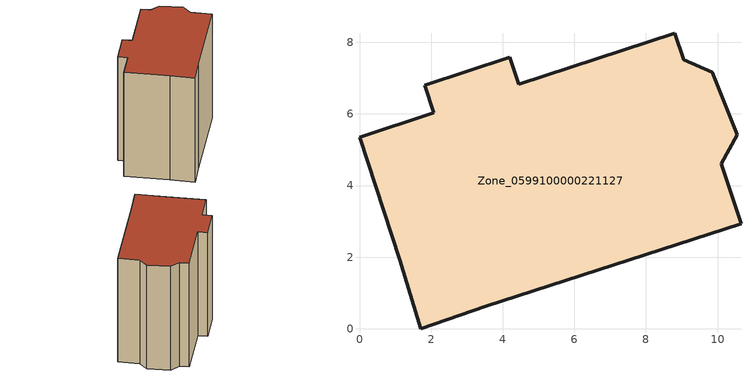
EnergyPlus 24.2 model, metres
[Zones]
Zone_0599100000221127
 floor ground (C_G): 3.52,0.63 1.72,0 1.13,1.94 0,5.36 2.07,6.04 1.82,6.79 4.2,7.58 4.45,6.83 8.8,8.26 9.06,7.51 9.85,7.16 10.55,5.41 10.1,4.61 10.65,2.94 z0
 wall outside (C_F): 10.55,5.41 9.85,7.16 9.06,7.51 8.8,8.26 4.45,6.83 4.2,7.58 1.82,6.79 2.07,6.04 0,5.36 1.13,1.94 1.72,0 3.52,0.63 10.65,2.94 10.1,4.61 10.55,5.41 z0:9.59
 roof outside (C_R): 3.52,0.63 10.65,2.94 10.1,4.61 10.55,5.41 9.85,7.16 9.06,7.51 8.8,8.26 4.45,6.83 4.2,7.58 1.82,6.79 2.07,6.04 0,5.36 1.13,1.94 1.72,0 z9.59
[BUILDING]
Pand.0599100000221127: North Axis=0; Terrain=City; Loads Convergence Tolerance Value=0.04; Temperature Convergence Tolerance Value=0.4; Solar Distribution=FullExterior; Maximum Number of Warmup Days=25; Minimum Number of Warmup Days=1
[Site:Location]
Rotterdam.The.Hague.AP_ZH_NLD Design_Conditions: Latitude=51.96; Longitude=4.45; Time Zone=1; Elevation=-4.5
[SITE:GROUNDTEMPERATURE:BUILDINGSURFACE]
18, 18, 18, 18, 18, 18, 18, 18, 18, 18, 18, 18
[MATERIAL] Thermal Absorptance=0.9; Solar Absorptance=0.7; Visible Absorptance=0.7
Name | Roughness | Thickness | Conductivity | Density | Specific Heat
G.TC.1946 | MediumSmooth | 0.15 | 1 | 540 | 1210
F.TC.1946 | Rough | 0.3 | 0.857143 | 1920 | 840
R.TC.1946 | MediumRough | 0.2 | 0.909091 | 1500 | 1000
[CONSTRUCTION]
C_G: G.TC.1946
C_F: F.TC.1946
C_R: R.TC.1946
[ZONE]
Zone_0599100000221127: Type=1; Multiplier=1; Ceiling Height=Autocalculate; Volume=Autocalculate; Floor Area=autocalculate; Part of Total Floor Area=Yes
[ZONEINFILTRATION:DESIGNFLOWRATE]
Infil_Zone_0599100000221127: Zone or ZoneList or Space or SpaceList=Zone_0599100000221127; Schedule=AlwaysOn; Design Flow Rate Calculation Method=Flow/Area; Flow Rate per Floor Area=0.003; Constant Term Coefficient=1; Temperature Term Coefficient=0; Velocity Term Coefficient=0; Velocity Squared Term Coefficient=0
[HVACTEMPLATE:ZONE:IDEALLOADSAIRSYSTEM]
Zone_0599100000221127: Maximum Heating Supply Air Temperature=50; Minimum Cooling Supply Air Temperature=13; Maximum Heating Supply Air Humidity Ratio=0.0156; Minimum Cooling Supply Air Humidity Ratio=0.0077; Heating Limit=NoLimit; Cooling Limit=NoLimit; Dehumidification Control Type=ConstantSensibleHeatRatio; Cooling Sensible Heat Ratio=0.7; Dehumidification Setpoint=60; Humidification Control Type=None; Humidification Setpoint=30; Outdoor Air Method=None; Outdoor Air Flow Rate per Person=0.00944; Outdoor Air Flow Rate per Zone Floor Area=0; Outdoor Air Flow Rate per Zone=0; Demand Controlled Ventilation Type=None; Outdoor Air Economizer Type=NoEconomizer; Heat Recovery Type=None; Sensible Heat Recovery Effectiveness=0.7; Latent Heat Recovery Effectiveness=0.65
[ZONECONTROL:THERMOSTAT]
ThermostatControl_Zone_0599100000221127: Zone or ZoneList=Zone_0599100000221127; Control Type Schedule=DualSetpointControlType; Control 1=Thermostat_Zone_0599100000221127; Temperature Difference Between Cutout And Setpoint=0
[THERMOSTATSETPOINT:DUALSETPOINT]
Thermostat_Zone_0599100000221127: Heating Setpoint Temperature Schedule=HeatingSetpoint_Zone_0599100000221127; Cooling Setpoint Temperature Schedule=CoolingSetpoint_Zone_0599100000221127
[SCHEDULE:COMPACT]
HeatingSetpoint_Zone_0599100000221127: Through: 12/31, For: AllDays, Until: 24:00, 21
CoolingSetpoint_Zone_0599100000221127: Through: 12/31, For: AllDays, Until: 24:00, 24
DualSetpointControlType: Through: 12/31, For: AllDays, Until: 24:00, 4
AlwaysOn: Through: 12/31, For: AllDays, Until: 24:00, 1
